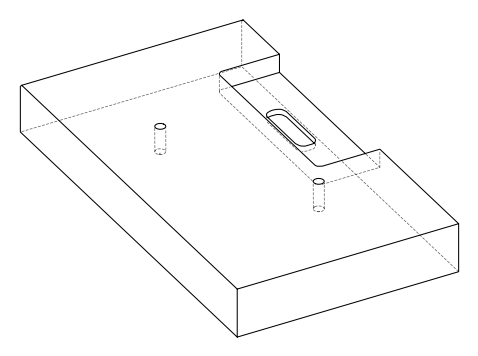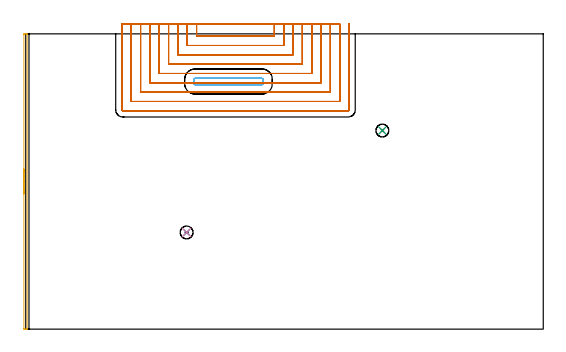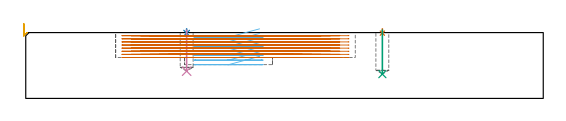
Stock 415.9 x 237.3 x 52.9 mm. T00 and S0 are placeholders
(PLAN: 7 operations, 4 tool changes, 66.3 min)
(1 SPOT_DRILL | STEP1POCKET | NXT0321_9005460120000 | 0.03 min | 24 mm3)
(2 SPOT_DRILL_1 | STEP1POCKET_1 | NXT0321_9005460120000 | 0.03 min | 21 mm3)
(3 DRILL_BLIND_HOLE_INTO_CENTER | STEP1POCKET | UGT0301_217 | 0.14 min | 2649 mm3)
(4 DRILL_BLIND_HOLE_INTO_CENTER_1 | STEP1POCKET_1 | UGT0301_217 | 0.13 min | 2440 mm3)
(5 AREA_MILL | FG_CHAMFER_SURFACE | UGT0205_001 | 2.05 min | 803 mm3)
(6 MILL_RECTANGULAR_POCKET | POCKET_RECTANGULAR_STRAIGHT | UGT0201_133 | Follow Part, ap 3.75, ae 75% | 2.43 min | 35171 mm3)
(7 MILL_SLOT | SLOT_PARTIAL_RECTANGULAR | NXT0201_013 | Follow Part, ap 2.5, ae 75% | 61.5 min | 229668 mm3)
(TOOL NXT0321_9005460120000 | NC Spot Drill, 142deg, 12mm, Carbide, Uncoated | D12 PA142 FL30 Z2)
(TOOL UGT0301_217 | Twist Drill 10.4 mm | D10.4 PA118 FL82 Z2)
(TOOL UGT0205_001 | Chamfer Mill 20 x 3 x 45 deg. | D20 FL50 Z2)
(TOOL UGT0201_133 | Carbide End Mill 15.0 | D15 FL30 Z4)
(TOOL NXT0201_013 | ENDMILL 10mm | D10 FL30 Z4)
(OP 1 SPOT_DRILL)
G17 G21 G94 G90
T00 M6
G54
G17 G0 G90 X286.6 Y159.6 S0 M3
G43 Z62.9 H0
G94 G81 G98 Z52.452 F250. R55.9
G80
M5
M2
(OP 2 SPOT_DRILL_1)
G17 G21 G94 G90
T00 M6
G54
G17 G0 G90 X129.3 Y77.7 S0 M3
G43 Z62.9 H0
G94 G81 G98 Z52.452 F250. R55.9
G80
M5
M2
(OP 3 DRILL_BLIND_HOLE_INTO_CENTER)
G17 G21 G94 G90
T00 M6
G54
G17 G0 G90 X286.6 Y159.6 S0 M3
G43 Z62.9 H0
G94 G81 G98 Z19.5 F250. R54.9
G80
M5
M2
(OP 4 DRILL_BLIND_HOLE_INTO_CENTER_1)
G17 G21 G94 G90
T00 M6
G54
G17 G0 G90 X129.3 Y77.7 S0 M3
G43 Z62.9 H0
G94 G81 G98 Z21.9 F250. R54.9
G80
M5
M2
(OP 5 AREA_MILL)
G17 G21 G94 G90
T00 M6
G54
G17 G0 G90 X-1.5 Y108.65 S1061 M3
G43 Z62.9 H0
Z60.3
G94 G1 Y108.688 Z59.428 F250.
Y108.802 Z58.563
Y108.991 Z57.712
Y109.253 Z56.88
Y109.587 Z56.074
Y109.99 Z55.3
Y110.458 Z54.564
Y110.99 Z53.872
Y111.579 Z53.229
Y112.222 Z52.64
Y112.914 Z52.108
Y113.65 Z51.64
Y114.424 Z51.237
Y115.23 Z50.903
Y116.062 Z50.641
Y116.913 Z50.452
Y117.778 Z50.338
Y118.65 Z50.3
Y236.671
X-1.499 Y236.905 Z50.301
X-1.491 Y237.297 Z50.305
X-1.436 Y237.3 Z50.361
X-0.2 Z51.595
X0.514 Z52.314
X0.759 Z52.558
X1.098 Y237.29 Z52.889
X1.1 Y237.118 Z52.9
Y0.181
X1.097 Y0.01 Z52.889
X0.758 Y0. Z52.558
X0.514 Z52.313
X-0.2 Z51.595
X-1.436 Z50.361
X-1.491 Y0.003 Z50.305
X-1.5 Y0.395 Z50.3
Y118.65
Y119.522 Z50.338
Y120.386 Z50.452
Y121.238 Z50.641
Y122.07 Z50.903
Y122.876 Z51.237
Y123.65 Z51.64
Y124.386 Z52.108
Y125.078 Z52.64
Y125.721 Z53.229
Y126.31 Z53.872
Y126.841 Z54.564
Y127.31 Z55.3
Y127.713 Z56.074
Y128.047 Z56.88
Y128.309 Z57.712
Y128.498 Z58.563
Y128.612 Z59.428
Y128.65 Z60.3
G0 Z62.9
M5
M2
(OP 6 MILL_RECTANGULAR_POCKET)
G17 G21 G94 G90
T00 M6
G54
G17 G0 G90 X187.901 Y201.6 S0 M3
G43 Z62.9 H0
Z55.9
G94 G1 X162.95 Z49.214 F250.
X136.2 F500.
G3 X135.2 Y200.6 R1.
G1 Y197.4
G3 X136.2 Y196.4 R1.
G1 X189.7
G3 X190.7 Y197.4 R1.
G1 Y200.6
G3 X189.7 Y201.6 R1.
G1 X162.95
X161.95
G0 X187.901 Z52.214
G1 X162.95 Z45.529 F250.
X136.2 F500.
G3 X135.2 Y200.6 R1.
G1 Y197.4
G3 X136.2 Y196.4 R1.
G1 X189.7
G3 X190.7 Y197.4 R1.
G1 Y200.6
G3 X189.7 Y201.6 R1.
G1 X162.95
X161.95
G0 X187.901 Z48.529
G1 X162.95 Z41.843 F250.
X136.2 F500.
G3 X135.2 Y200.6 R1.
G1 Y197.4
G3 X136.2 Y196.4 R1.
G1 X189.7
G3 X190.7 Y197.4 R1.
G1 Y200.6
G3 X189.7 Y201.6 R1.
G1 X162.95
X161.95
G0 X187.901 Z44.843
G1 X162.95 Z38.157 F250.
X136.2 F500.
G3 X135.2 Y200.6 R1.
G1 Y197.4
G3 X136.2 Y196.4 R1.
G1 X189.7
G3 X190.7 Y197.4 R1.
G1 Y200.6
G3 X189.7 Y201.6 R1.
G1 X162.95
X161.95
G0 X187.901 Z41.157
G1 X162.95 Z34.471 F250.
X136.2 F500.
G3 X135.2 Y200.6 R1.
G1 Y197.4
G3 X136.2 Y196.4 R1.
G1 X189.7
G3 X190.7 Y197.4 R1.
G1 Y200.6
G3 X189.7 Y201.6 R1.
G1 X162.95
X161.95
G0 X187.901 Z37.471
G1 X162.95 Z30.786 F250.
X136.2 F500.
G3 X135.2 Y200.6 R1.
G1 Y197.4
G3 X136.2 Y196.4 R1.
G1 X189.7
G3 X190.7 Y197.4 R1.
G1 Y200.6
G3 X189.7 Y201.6 R1.
G1 X162.95
X161.95
G0 X187.901 Z33.786
G1 X162.95 Z27.1 F250.
X136.2 F500.
G3 X135.2 Y200.6 R1.
G1 Y197.4
G3 X136.2 Y196.4 R1.
G1 X189.7
G3 X190.7 Y197.4 R1.
G1 Y200.6
G3 X189.7 Y201.6 R1.
G1 X162.95
X161.95
G0 Z62.9
M5
M2
(OP 7 MILL_SLOT)
G17 G21 G94 G90
T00 M6
G54
G17 G0 G90 X137.3 Y245.3 S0 M3
G43 Z62.9 H0
Z50.4
G94 G1 Y242.3 F250.
Y235.5 F500.
X199.8
Y242.3
Y245.3 F250.
X129.8
Y242.3
Y228. F500.
X207.3
Y242.3
Y245.3 F250.
X122.3
Y242.3
Y220.5 F500.
X214.8
Y242.3
Y245.3 F250.
X114.8
Y242.3
Y213. F500.
X222.3
Y242.3
Y245.3 F250.
X107.3
Y242.3
Y205.5 F500.
X229.8
Y242.3
Y245.3 F250.
X99.8
Y242.3
Y198. F500.
X132.696
X135.696 F250.
X190.204 F500.
X193.204 F250.
X237.3 F500.
Y242.3
Y245.3 F250.
X92.3
Y242.3
Y190.5 F500.
X244.8
Y242.3
Y245.3 F250.
X84.8
Y242.3
Y183. F500.
X252.3
Y242.3
Y245.3 F250.
X77.3
Y242.3
Y176.1 F500.
G3 X77.9 Y175.5 R0.6
G1 X259.2
G3 X259.8 Y176.1 R0.6
G1 Y242.3
Y245.3 F250.
G0 X137.3 Z47.9
G1 Y242.3
Y235.5 F500.
X199.8
Y242.3
Y245.3 F250.
X129.8
Y242.3
Y228. F500.
X207.3
Y242.3
Y245.3 F250.
X122.3
Y242.3
Y220.5 F500.
X214.8
Y242.3
Y245.3 F250.
X114.8
Y242.3
Y213. F500.
X222.3
Y242.3
Y245.3 F250.
X107.3
Y242.3
Y205.5 F500.
X229.8
Y242.3
Y245.3 F250.
X99.8
Y242.3
Y198. F500.
X132.696
X135.696 F250.
X190.204 F500.
X193.204 F250.
X237.3 F500.
Y242.3
Y245.3 F250.
X92.3
Y242.3
Y190.5 F500.
X244.8
Y242.3
Y245.3 F250.
X84.8
Y242.3
Y183. F500.
X252.3
Y242.3
Y245.3 F250.
X77.3
Y242.3
Y176.1 F500.
G3 X77.9 Y175.5 R0.6
G1 X259.2
G3 X259.8 Y176.1 R0.6
G1 Y242.3
Y245.3 F250.
G0 X137.3 Z45.4
G1 Y242.3
Y235.5 F500.
X199.8
Y242.3
Y245.3 F250.
X129.8
Y242.3
Y228. F500.
X207.3
Y242.3
Y245.3 F250.
X122.3
Y242.3
Y220.5 F500.
X214.8
Y242.3
Y245.3 F250.
X114.8
Y242.3
Y213. F500.
X222.3
Y242.3
Y245.3 F250.
X107.3
Y242.3
Y205.5 F500.
X229.8
Y242.3
Y245.3 F250.
X99.8
Y242.3
Y198. F500.
X132.696
X135.696 F250.
X190.204 F500.
X193.204 F250.
X237.3 F500.
Y242.3
Y245.3 F250.
X92.3
Y242.3
Y190.5 F500.
X244.8
Y242.3
Y245.3 F250.
X84.8
Y242.3
Y183. F500.
X252.3
Y242.3
Y245.3 F250.
X77.3
Y242.3
Y176.1 F500.
G3 X77.9 Y175.5 R0.6
G1 X259.2
G3 X259.8 Y176.1 R0.6
G1 Y242.3
Y245.3 F250.
G0 X137.3 Z42.9
G1 Y242.3
Y235.5 F500.
X199.8
Y242.3
Y245.3 F250.
X129.8
Y242.3
Y228. F500.
X207.3
Y242.3
Y245.3 F250.
X122.3
Y242.3
Y220.5 F500.
X214.8
Y242.3
Y245.3 F250.
X114.8
Y242.3
Y213. F500.
X222.3
Y242.3
Y245.3 F250.
X107.3
Y242.3
Y205.5 F500.
X229.8
Y242.3
Y245.3 F250.
X99.8
Y242.3
Y198. F500.
X132.696
X135.696 F250.
X190.204 F500.
X193.204 F250.
X237.3 F500.
Y242.3
Y245.3 F250.
X92.3
Y242.3
Y190.5 F500.
X244.8
Y242.3
Y245.3 F250.
X84.8
Y242.3
Y183. F500.
X252.3
Y242.3
Y245.3 F250.
X77.3
Y242.3
Y176.1 F500.
G3 X77.9 Y175.5 R0.6
G1 X259.2
G3 X259.8 Y176.1 R0.6
G1 Y242.3
Y245.3 F250.
G0 X137.3 Z40.4
G1 Y242.3
Y235.5 F500.
X199.8
Y242.3
Y245.3 F250.
X129.8
Y242.3
Y228. F500.
X207.3
Y242.3
Y245.3 F250.
X122.3
Y242.3
Y220.5 F500.
X214.8
Y242.3
Y245.3 F250.
X114.8
Y242.3
Y213. F500.
X222.3
Y242.3
Y245.3 F250.
X107.3
Y242.3
Y205.5 F500.
X229.8
Y242.3
Y245.3 F250.
X99.8
Y242.3
Y198. F500.
X132.696
X135.696 F250.
X190.204 F500.
X193.204 F250.
X237.3 F500.
Y242.3
Y245.3 F250.
X92.3
Y242.3
Y190.5 F500.
X244.8
Y242.3
Y245.3 F250.
X84.8
Y242.3
Y183. F500.
X252.3
Y242.3
Y245.3 F250.
X77.3
Y242.3
Y176.1 F500.
G3 X77.9 Y175.5 R0.6
G1 X259.2
G3 X259.8 Y176.1 R0.6
G1 Y242.3
Y245.3 F250.
G0 X137.3 Z37.9
G1 Y242.3
Y235.5 F500.
X199.8
Y242.3
Y245.3 F250.
X129.8
Y242.3
Y228. F500.
X207.3
Y242.3
Y245.3 F250.
X122.3
Y242.3
Y220.5 F500.
X214.8
Y242.3
Y245.3 F250.
X114.8
Y242.3
Y213. F500.
X222.3
Y242.3
Y245.3 F250.
X107.3
Y242.3
Y205.5 F500.
X229.8
Y242.3
Y245.3 F250.
X99.8
Y242.3
Y198. F500.
X132.696
X135.696 F250.
X190.204 F500.
X193.204 F250.
X237.3 F500.
Y242.3
Y245.3 F250.
X92.3
Y242.3
Y190.5 F500.
X244.8
Y242.3
Y245.3 F250.
X84.8
Y242.3
Y183. F500.
X252.3
Y242.3
Y245.3 F250.
X77.3
Y242.3
Y176.1 F500.
G3 X77.9 Y175.5 R0.6
G1 X259.2
G3 X259.8 Y176.1 R0.6
G1 Y242.3
Y245.3 F250.
G0 X137.3 Z35.4
G1 Y242.3
Y235.5 F500.
X199.8
Y242.3
Y245.3 F250.
X129.8
Y242.3
Y228. F500.
X207.3
Y242.3
Y245.3 F250.
X122.3
Y242.3
Y220.5 F500.
X214.8
Y242.3
Y245.3 F250.
X114.8
Y242.3
Y213. F500.
X222.3
Y242.3
Y245.3 F250.
X107.3
Y242.3
Y205.5 F500.
X229.8
Y242.3
Y245.3 F250.
X99.8
Y242.3
Y198. F500.
X132.696
X135.696 F250.
X190.204 F500.
X193.204 F250.
X237.3 F500.
Y242.3
Y245.3 F250.
X92.3
Y242.3
Y190.5 F500.
X244.8
Y242.3
Y245.3 F250.
X84.8
Y242.3
Y183. F500.
X252.3
Y242.3
Y245.3 F250.
X77.3
Y242.3
Y176.1 F500.
G3 X77.9 Y175.5 R0.6
G1 X259.2
G3 X259.8 Y176.1 R0.6
G1 Y242.3
Y245.3 F250.
G0 X137.3 Z32.9
G1 Y242.3
Y235.5 F500.
X199.8
Y242.3
Y245.3 F250.
X129.8
Y242.3
Y228. F500.
X207.3
Y242.3
Y245.3 F250.
X122.3
Y242.3
Y220.5 F500.
X214.8
Y242.3
Y245.3 F250.
X114.8
Y242.3
Y213. F500.
X222.3
Y242.3
Y245.3 F250.
X107.3
Y242.3
Y205.5 F500.
X229.8
Y242.3
Y245.3 F250.
X99.8
Y242.3
Y198. F500.
X132.696
X135.696 F250.
X190.204 F500.
X193.204 F250.
X237.3 F500.
Y242.3
Y245.3 F250.
X92.3
Y242.3
Y190.5 F500.
X244.8
Y242.3
Y245.3 F250.
X84.8
Y242.3
Y183. F500.
X252.3
Y242.3
Y245.3 F250.
X77.3
Y242.3
Y176.1 F500.
G3 X77.9 Y175.5 R0.6
G1 X259.2
G3 X259.8 Y176.1 R0.6
G1 Y242.3
Y245.3 F250.
G0 Z62.9
M5
M2
